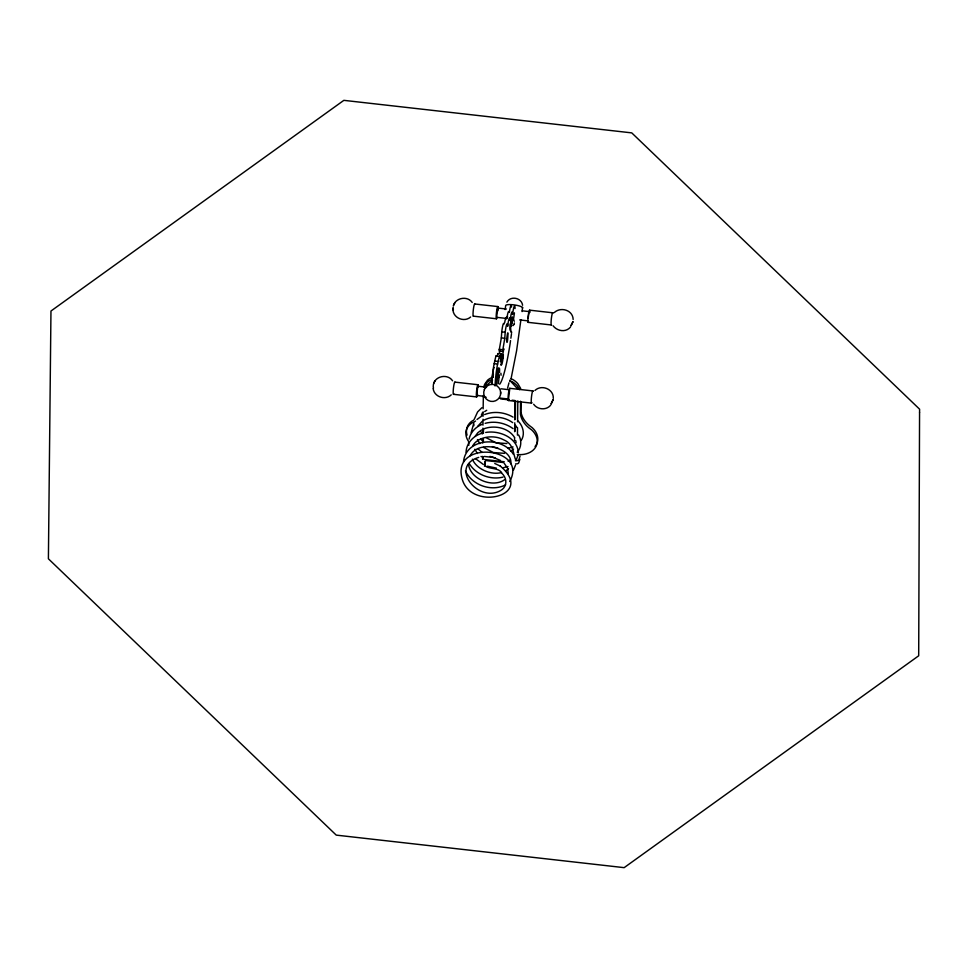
<?xml version="1.0" encoding="UTF-8"?>
<svg xmlns="http://www.w3.org/2000/svg" width="968" height="968" viewBox="0 0 968 968"><rect width="100%" height="100%" fill="white"/><g stroke="black" fill="none" stroke-linecap="round" stroke-linejoin="round"><path stroke-width="1.45" d="M499.028 374.374C497.443 384.599 498.193 369.147 499.137 372.196M471.126 432.732L473.485 424.25M500.637 391.895L500.613 393.988M518.364 452.746C517.384 437.403 499.113 430.107 485.694 432.454M482.657 456.339L482.621 459.304L483.189 457.102A3.799 1.621 3.2 0 1 480.999 456.412M482.79 442.981L482.826 440.004M482.899 432.587L482.947 428.134M482.971 425.158L483.032 419.229M483.068 416.252L483.117 411.799M483.141 408.835L483.371 395.549M483.347 442.255L483.383 439.278M483.443 433.349L483.48 428.897M510.741 326.168L510.995 321.558L512.181 319.924L512.241 323.01M511.745 325.829L511.661 321.63M514.577 440.621L514.601 437.657M514.661 431.716L514.758 422.81M514.794 419.834L514.988 400.534L512.108 400.22M515.218 430.99L515.291 425.049M515.351 419.12L515.533 401.296M517.457 435.164L517.529 427.735M517.602 421.794L517.807 400.994M520.554 401.224L520.421 414.195A26.935 20.352 14.5 0 0 530.44 429.018L531.553 429.804A20.098 15.198 14.5 0 1 535.679 447.059A20.098 15.198 14.5 0 1 517.263 454.476M521.087 401.95L520.99 411.993A26.935 20.352 14.5 0 0 531.009 426.803L532.122 427.59A20.098 15.198 14.5 0 1 535.074 446.514M497.915 310.74L497.758 308.042L496.62 317.322L505.272 318.303M522.623 307.461L522.054 311.587M553.285 398.247C553.781 388.991 541.39 384.163 534.929 390.503M514.25 323.953L514.371 322.949M519.889 459.268L518.642 463.043A3.279 1.391 3.2 0 1 515.557 463.902M520.07 456.122L518.824 459.897A3.279 1.391 3.2 0 1 515.738 460.756L515.387 460.744M528.177 318.206L528.952 312.676M493.172 374.277L493.16 377.181M500.988 364.827L501.763 364.609A8.034 0.968 -83.6 0 0 503.058 358.087L503.372 354.796L502.561 356.599L502.501 355.909L503.771 348.988M478.749 457.38C448.692 466.419 478.035 503.59 500.674 490.486C507.026 487.073 507.704 478.543 501.678 473.11C499.367 466.661 484.29 469.879 484.75 463.962M493.099 371.216A6.57 0.786 -83.6 0 0 492.651 374.543L491.671 384.102L492.47 384.187M496.741 376.383L495.906 384.574L496.705 384.671L497.685 375.112A6.57 0.786 -83.6 0 1 499.077 368.239A6.57 0.786 -83.6 0 1 499.512 372.486M498.387 383.715L499.234 375.524M510.862 321.533L510.644 323.155L511.431 323.239M484.835 463.66L485.089 461.482L484.496 466.189M508.273 473.872L507.619 468.246L504.11 463.176M515.424 459.352C512.653 451.027 513.149 443.671 503.263 439.641C493.196 434.269 477.526 436.895 472.783 445.776M505.127 309.566L505.671 305.67A8.567 1.779 7.9 0 1 514.698 304.968A8.567 1.779 7.9 0 1 522.454 308.151M510.535 340.639L510.027 344.269A64.154 7.732 -83.6 0 1 499.694 384.211M510.874 338.207L511.527 333.621M513.645 318.532L514.444 312.846M520.905 319.803L516.585 350.815L511.068 378.694M463.49 461.966C465.584 437.802 502.247 435.721 513.379 454.282M504.098 324.05A8.676 1.041 -83.6 0 0 501.751 331.867A125.053 15.064 -83.6 0 1 501.327 337.905L499.052 351.057L502.574 351.432L503.735 348.964M515.049 308.574A8.676 1.041 -83.6 0 0 514.117 306.59A8.676 1.041 -83.6 0 0 512.58 314.491A8.676 1.041 -83.6 0 0 511.661 312.507A8.676 1.041 -83.6 0 0 510.124 320.42A8.676 1.041 -83.6 0 0 509.192 318.436A8.676 1.041 -83.6 0 0 507.656 326.337A8.676 1.041 -83.6 0 0 506.736 324.353A8.676 1.041 -83.6 0 0 505.187 332.266A125.053 15.064 -83.6 0 1 504.764 338.292L502.574 351.432M501.061 375.245L500.904 373.273M433.349 384.889C434.62 376.044 447.639 373.309 452.552 380.799M484 387.454L484.557 384.417L487.509 380.267A19.626 14.835 14.5 0 1 492.99 377.096M510.85 463.866C512.955 447.857 478.724 438.964 470.194 455.722M499.44 353.368L499.996 350.61M496.463 355.716L495.979 356.03A38.877 4.683 -83.6 0 0 494.781 360.882L494.636 361.56A38.877 4.683 -83.6 0 0 494.188 363.666L493.801 365.565A20.134 2.42 -83.6 0 0 491.647 384.429M501.073 365.033L501.593 358.813L500.323 361.657C502.84 351.045 501.315 353.986 499.415 356.418A38.877 4.683 -83.6 0 0 498.217 361.27L498.072 361.947A38.877 4.683 -83.6 0 0 497.625 364.053L497.237 365.952A20.134 2.42 -83.6 0 0 495.035 385.966M433.192 385.845L433.47 388.289M453.314 306.106C455.117 297.769 467.338 295.421 472.202 302.439M477.551 394.436L477.284 395.597A6.159 0.738 -83.6 0 1 476.341 394.678A6.159 0.738 -83.6 0 1 477.406 386.063A6.159 0.738 -83.6 0 1 478.349 386.982M497.141 317.395L497.129 317.444A6.159 0.738 -83.6 0 1 496.173 316.524A6.159 0.738 -83.6 0 1 497.249 307.909A6.159 0.738 -83.6 0 1 498.193 308.84M485.537 388.192L486.214 385.566L492.543 380.267M507.619 388.059L508.974 382.82M474.139 419.507L477.599 411.944L481.858 407.722M469.069 439.097C470.484 432.369 475.687 426.888 482.016 424.395M518.061 455.226L516.174 460.006M515.46 465.257L513.512 470M477.309 394.424L476.776 395.464L477.756 386.232L486.565 387.164M498.157 371.518L498.689 371.966M496.741 356.139L498.145 353.864M477.829 426.174L482.245 421.298M521.244 440.404C525.346 434.112 522.974 425.702 517.807 420.802M506.881 302.149C510.559 295.458 521.704 297.745 522.587 305.271M454.948 302.585L453.544 305.21M435.104 380.726L433.7 383.352M514.177 324.183L513.173 325.563M483.988 386.619L486.928 382.469A19.626 14.835 14.5 0 1 492.409 379.299M475.252 436.144L477.817 432.732L481.665 429.889M517.166 452.262C521.437 447.591 521.921 440.343 518.642 434.995M509.7 481.507C528.867 447.022 452.322 439.424 461.857 477.744C469.468 512.108 536.357 496.281 500.274 466.068M570.479 327.075C565.881 332.714 557.108 331.213 553.067 325.756M550.635 405.229C546.327 410.517 537.482 409.742 533.658 404.261M513.597 449.079L510.789 451.318M508.515 468.645L505.719 470.896M551.131 403.946L553.212 399.409L551.155 403.886M477.03 419.483L481.919 415.865M470.617 317.02C464.555 322.441 453.823 318.448 452.988 310.304M508.091 461.216L509.785 460.066M504.727 479.644C492.857 488.344 470.387 479.245 468.524 464.398M484.678 411.594L486.722 410.275M451.245 394.871C445.183 400.607 434.015 396.88 433.144 388.458M473.473 420.306L472.36 420.838A20.098 15.198 14.5 0 0 467.072 435.116M484.073 420.124C493.063 415.332 504.582 416.772 512.701 422.653M505.599 484.871C491.502 492.131 471.961 485.258 465.426 470.835M554.253 312.567C560.726 306.529 572.899 310.002 573.153 319.476M484.653 414.558C493.849 410.892 504.558 412.199 513.052 417.111M483.939 428.8C494.14 424.94 508.297 427.541 514.577 437.476M482.536 433.144C473.751 435.298 466.298 443.054 466.044 452.334M513.064 446.938L507.631 448.305M507.994 466.515L502.561 467.895M499.851 398.078L508.648 399.01M485.162 423.343C494.612 420.753 505.151 422.871 513.052 428.618M501.581 472.529C491.405 475.421 476.462 469.298 472.384 459.159M503.009 477.115C490.437 480.213 475.966 474.768 469.25 463.551M509.652 381.138L511.878 381.501A19.626 14.835 14.5 0 1 517.275 385.905L519.622 389.68M506.917 443.55L495.955 442.751L486.057 437.633M504.522 453.351L493.39 452.54L483.48 447.385M484.29 456.46L492.99 457.38L500.492 460.441M510.68 378.851L512.447 379.299A19.626 14.835 14.5 0 1 517.844 383.691L520.699 388.495M496.342 468.101L487.364 466.177M474.792 303.976L497.939 306.59M529.665 310.171L552.825 312.797M497.758 308.042L506.409 309.022M522.272 310.813L529.484 311.623M511.842 317.31L512.629 317.407L514.274 321.291M519.683 319.924L528.334 320.904M512.737 319.452L513.536 319.537M473.279 316.149L496.427 318.774M511.273 320.335L511.927 320.42M528.153 322.356L551.312 324.97M511.128 320.868L511.794 320.952M510.741 322.32L511.54 322.417M510.572 323.977L511.358 324.062M510.656 324.752L511.322 324.825M510.656 325.393L511.31 325.466M510.68 325.877L511.346 325.95M510.971 332.169L511.757 332.266L510.063 330.04A6.57 0.786 -83.6 0 1 510.124 323.917M501.751 331.867L505.187 332.266M501.327 337.905L504.764 338.292M499.149 349.327L502.586 349.714M497.988 353.489L501.424 353.877M495.979 356.03L499.415 356.418M500.892 356.611L503.178 356.877M499.621 357.7L503.058 358.087M494.745 361.052L498.181 361.439M494.188 363.666L497.625 364.053M497.891 372.438L498.544 372.523M497.758 373.14L498.411 373.212M497.637 373.938L498.29 374.011M497.54 374.761L498.193 374.846M492.651 374.543L493.45 374.628M496.886 375.015L497.685 375.112M497.467 375.584L498.121 375.657M497.431 376.322L498.084 376.407M497.419 376.951L498.084 377.024M497.879 377.181L498.532 377.254M497.455 377.411L498.121 377.484M497.746 377.556L498.399 377.629M497.528 377.677L498.278 377.798M454.948 382.118L478.107 384.744M509.821 388.325L532.981 390.939M500.988 388.797L509.64 389.777L508.502 399.058M476.776 395.464L483.988 396.287M483.262 396.953L486.154 397.279M500.565 398.913L509.228 399.893M453.435 394.303L476.583 396.916M508.309 400.51L531.468 403.124M484.06 459.473L504.255 461.748M485.9 460.574L503.203 462.522M498 448.184L492.422 446.599M495.41 457.985L489.905 456.4M494.733 463.478L500.492 466.177M483.31 464.422L475.542 458.699M482.149 452.358L478.131 448.971M480.6 439.109L482.923 441.251M509.652 380.206L517.928 389.16M481.06 431.849L482.463 433.93M479.85 443.646L477.442 439.569M477.393 453.532L474.864 449.237M515.775 425.69L516.997 427.517M453.314 310.135L453.036 307.691L453.375 309.881M515.811 440.706L516.101 442.751M473.63 422.75L473.884 425.714M468.572 442.352L468.827 445.316M509.349 312.422A8.676 1.041 -83.6 0 1 511.576 307.098M506.893 318.351A8.676 1.041 -83.6 0 1 509.023 312.204M504.667 322.659A8.676 1.041 -83.6 0 1 506.639 318.944M493.377 369.8A6.57 0.786 -83.6 0 1 494.176 367.562M497.092 373.321A6.57 0.786 -83.6 0 1 497.891 369.147M498.157 368.385A6.57 0.786 -83.6 0 1 498.399 368.034M510.862 330.124A6.57 0.786 -83.6 0 1 511.128 322.308A6.57 0.786 -83.6 0 1 512.629 317.407M510.584 320.626A6.57 0.786 -83.6 0 1 511.14 318.145M506.917 317.673A6.57 0.786 -83.6 0 1 507.607 316.839M453.871 393.819A6.159 0.738 -83.6 0 1 453.423 388.362A6.159 0.738 -83.6 0 1 455.093 382.493M508.744 400.014A6.159 0.738 -83.6 0 1 508.309 394.569A6.159 0.738 -83.6 0 1 509.979 388.7M531.904 402.627A6.159 0.738 -83.6 0 1 531.456 397.183A6.159 0.738 -83.6 0 1 533.126 391.314M473.473 316.113A6.159 0.738 -83.6 0 1 473.364 309.409A6.159 0.738 -83.6 0 1 474.937 304.351M482.512 412.562A26.935 20.352 14.5 0 1 481.362 414.994M475.542 421.032A26.935 20.352 14.5 0 1 472.904 422.508L471.791 423.052A20.098 15.198 14.5 0 0 468.439 441.263M528.589 321.872A6.159 0.738 -83.6 0 1 527.923 319.222A6.159 0.738 -83.6 0 1 529.06 311.176A6.159 0.738 -83.6 0 1 529.919 312.422M551.506 324.933A6.159 0.738 -83.6 0 1 551.397 318.23A6.159 0.738 -83.6 0 1 552.97 313.172M919.564 412.38L918.692 655.784L624.142 867.655L336.247 835.118L48.4 558.802L50.965 311.018L343.858 100.345L631.753 132.882L919.6 409.198L919.564 412.38M506.566 339.816C507.413 351.263 509.192 319.428 506.566 339.816M572.935 321.775L570.987 325.732L572.935 321.775M484.375 389.547A8.567 8.494 73.5 0 0 493.244 401.417A8.567 8.494 73.5 0 0 498.98 387.793A8.567 8.494 73.5 0 0 484.375 389.547"/></g></svg>
